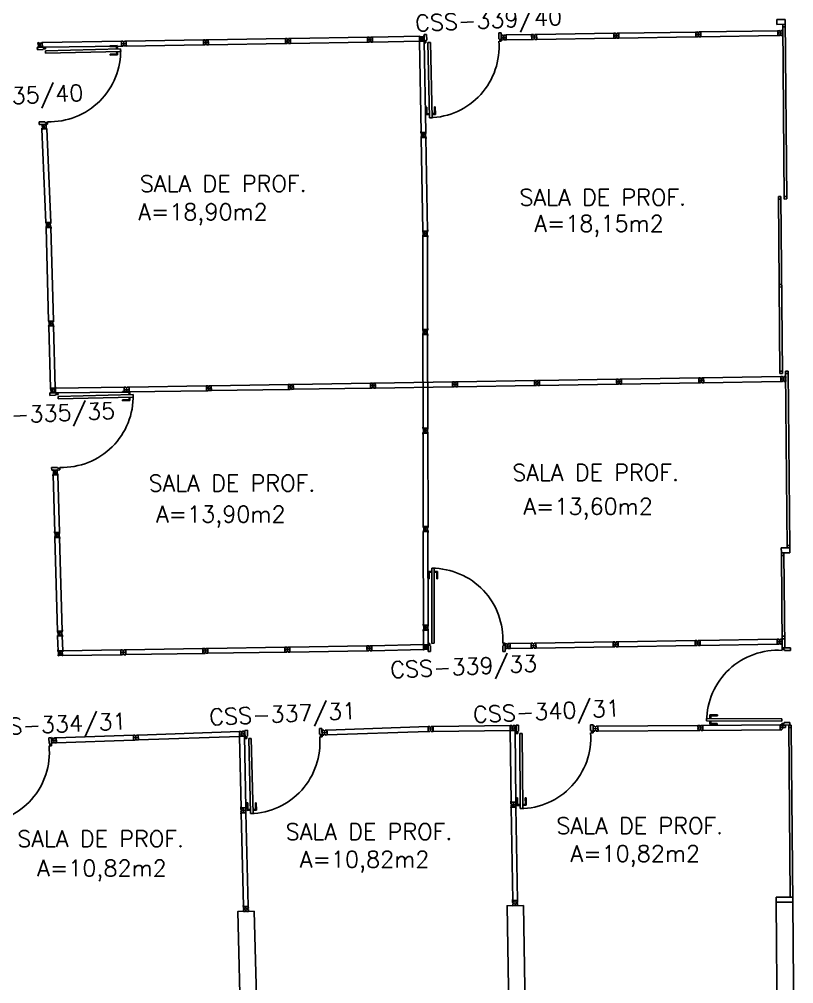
# Model space of a CAD drawing. Extents: x -152 to 150, y 325 to 437.
# Drawn here: x -12.14 to -2.7, y 384.86 to 396.61 of the extents above; entities that cross this region are included whole.
import ezdxf
from ezdxf.enums import TextEntityAlignment as Align

# ---------------------------------------------------------------- set-up
doc = ezdxf.new("R2010")
doc.units = 0
doc.header["$LTSCALE"] = 0.01
doc.header["$MEASUREMENT"] = 0
doc.layers.get('0').update_dxf_attribs({"linetype": 'CONTINUOUS'})
for name, color, linetype in [('AREA', 2, 'CONTINUOUS'), ('CARIMBO', 7, 'CONTINUOUS'), ('DIV', 2, 'CONTINUOUS'), ('ESQ', 1, 'CONTINUOUS'), ('ESTR', 3, 'CONTINUOUS'), ('TEXTO', 2, 'CONTINUOUS'), ('TEXTO-ENDEREÇO', 2, 'CONTINUOUS')]:
    doc.layers.add(name, color=color, linetype=linetype)
doc.styles.add('UNB-100', font='simplex.shx', dxfattribs={"height": 3})
doc.styles.add('UNB-100-1', font='simplex.shx', dxfattribs={"height": 0.2})

# ---------------------------------------------------------------- blocks, each defined once
blk = doc.blocks.new('DIVMT-SSC')
for p, q in [((0, 0.005), (0, -0.005)), ((0, -0.005), (0, 0.005)), ((-0.03, -0.03), (-0.03, -0.97)), ((0.006, -0.03), (-0.006, -0.03)), ((-0.005, 0), (0.005, 0)), ((0.005, 0), (-0.005, 0)), ((0.006, -0.02), (0.006, -0.03)), ((0.03, -0.03), (0.03, -0.97)), ((0.03, -0.97), (-0.03, -0.97)), ((-0.006, -0.98), (-0.006, -0.97)), ((-0.006, -0.98), (0.006, -0.98)), ((0.006, -1.001), (-0.006, -1.001)), ((0.005, -0.97), (-0.005, -0.97)), ((0, -0.994), (0, -1.007)), ((0, -1.02), (0, -1.021)), ((0.006, -0.98), (0.006, -0.97))]:
    blk.add_line(p, q)
blk.add_lwpolyline([(0.006, -0.02), (-0.006, -0.02), (0.006, -0.02), (0.006, -0.03), (0.03, -0.03), (0.03, -0.008), (0.02, -0.008), (0.02, 0.008), (0.03, 0.008), (0.03, 0.03), (0.006, 0.03), (0.006, 0.02), (-0.006, 0.02), (-0.006, 0.03), (-0.03, 0.03), (-0.03, 0.008), (-0.02, 0.008), (-0.02, -0.008), (-0.03, -0.008), (-0.03, -0.03), (-0.006, -0.03), (-0.006, -0.02), (-0.006, -0.03)])
blk = doc.blocks.new('PILAR-SSC')
blk.add_lwpolyline([(0.203, -42.962), (0.203, -44.462), (0.003, -44.462), (0.003, -42.962)], close=True)
blk = doc.blocks.new('PDV2E-SSC')
at = {"layer": 'DIV'}
for p, q in [((0.076, 0.05), (0.076, 0.965)), ((0.106, 0.965), (0.076, 0.965)), ((0.106, 0.05), (0.106, 0.965)), ((0.034, 0.925), (0.034, 0.835)), ((0.034, 0.925), (0.074, 0.925)), ((0.044, 0.835), (0.034, 0.835)), ((0.044, 0.915), (0.044, 0.835)), ((0.044, 0.915), (0.074, 0.915)), ((0.148, 0.925), (0.108, 0.925)), ((0.138, 0.915), (0.108, 0.915)), ((0.138, 0.915), (0.138, 0.835)), ((0.138, 0.835), (0.148, 0.835)), ((0.148, 0.925), (0.148, 0.835)), ((0.031, 0.05), (0.031, -0.05)), ((0.051, 0.05), (0.031, 0.05)), ((0.051, 0.02), (0.051, 0.05)), ((0.051, 0.02), (0.061, 0.02)), ((0.061, -0.05), (0.061, 0.02)), ((0.076, 0.05), (0.106, 0.05)), ((0.95, 0.02), (0.94, 0.02)), ((0.94, -0.05), (0.94, 0.02)), ((0.95, 0.02), (0.95, 0.05)), ((0.95, 0.05), (0.97, 0.05)), ((0.97, 0.05), (0.97, 0.035)), ((0.97, 0.035), (0.97, -0.035)), ((0.031, -0.05), (0.061, -0.05)), ((0.97, -0.05), (0.94, -0.05)), ((0.97, -0.035), (0.97, -0.05))]:
    blk.add_line(p, q, dxfattribs=at)
at = {"layer": 'DIV', "color": 1}
blk.add_arc((0.076, 0.1), 0.865, 356.6786, 90, dxfattribs=at)
blk = doc.blocks.new('DIV12-SSC')
for p, q in [((-0.005, 0), (0.005, 0)), ((0, -0.005), (0, 0.005)), ((0.024, 0.019), (0.029, 0.019)), ((0.024, 0.019), (0.024, 0.017)), ((0.024, 0.017), (0.029, 0.017)), ((0.029, 0.03), (0.043, 0.03)), ((0.029, 0.019), (0.029, 0.03)), ((0.029, -0.017), (0.029, 0.017)), ((0.03, 0.029), (1.169, 0.029)), ((0.03, -0.029), (0.03, 0.029)), ((0.043, 0.03), (0.043, 0.029)), ((1.157, 0.03), (1.157, 0.029)), ((1.171, 0.03), (1.157, 0.03)), ((1.169, -0.029), (1.169, 0.029)), ((1.171, 0.019), (1.171, 0.03)), ((1.176, 0.019), (1.171, 0.019)), ((1.176, 0.017), (1.171, 0.017)), ((1.171, -0.017), (1.171, 0.017)), ((1.176, 0.019), (1.176, 0.017)), ((1.195, 0), (1.205, 0)), ((1.2, -0.005), (1.2, 0.005)), ((0.024, -0.017), (0.029, -0.017)), ((0.024, -0.017), (0.024, -0.019)), ((0.024, -0.019), (0.029, -0.019)), ((0.029, -0.031), (0.029, -0.019)), ((0.029, -0.031), (0.043, -0.031)), ((0.03, -0.029), (1.169, -0.029)), ((0.043, -0.029), (0.043, -0.031)), ((1.157, -0.029), (1.157, -0.031)), ((1.171, -0.031), (1.157, -0.031)), ((1.176, -0.017), (1.171, -0.017)), ((1.176, -0.019), (1.171, -0.019)), ((1.171, -0.031), (1.171, -0.019)), ((1.176, -0.017), (1.176, -0.019))]:
    blk.add_line(p, q)
blk = doc.blocks.new('MTDIV-SSC')
for p, q in [((-0.0185, 0.0285), (-0.0285, 0.0285)), ((-0.0285, 0.0185), (-0.0285, 0.0285)), ((-0.0265, 0.0185), (-0.0285, 0.0185)), ((-0.0265, 0.0265), (-0.0185, 0.0265)), ((-0.0265, 0.0235), (-0.0265, 0.0265)), ((-0.0215, 0.0235), (-0.0265, 0.0235)), ((-0.0265, 0.0235), (0.0265, 0.0235)), ((-0.0265, 0.0215), (-0.0235, 0.0215)), ((-0.0265, 0.0185), (-0.0265, 0.0215)), ((-0.0235, 0.0215), (-0.0235, -0.0215)), ((-0.0215, 0.0235), (-0.0215, 0.0215)), ((-0.0215, 0.0215), (0.0215, 0.0215)), ((-0.0215, 0.0195), (-0.0215, -0.0195)), ((-0.0215, 0.0195), (0.0195, 0.0195)), ((-0.0185, 0.0265), (-0.0185, 0.0285)), ((-0.0049, 0), (0.0049, 0)), ((0, -0.0049), (0, 0.0049)), ((0.0195, 0.0095), (0.0115, 0.0095)), ((0.0115, 0.0095), (0.0115, 0.0075)), ((0.0215, 0.0075), (0.0115, 0.0075)), ((0.0135, 0.0075), (0.0135, 0.0055)), ((0.0215, 0.0055), (0.0135, 0.0055)), ((0.0185, 0.0285), (0.0285, 0.0285)), ((0.0185, 0.0265), (0.0185, 0.0285)), ((0.0185, 0.0265), (0.0265, 0.0265)), ((0.0195, 0.0195), (0.0195, 0.0095)), ((0.0215, 0.0235), (0.0265, 0.0235)), ((0.0215, 0.0235), (0.0215, 0.0075)), ((0.0215, 0.0055), (0.0215, -0.0055)), ((0.0265, 0.0215), (0.0235, 0.0215)), ((0.0235, 0.0215), (0.0235, -0.0215)), ((0.0265, 0.0235), (0.0265, 0.0265)), ((0.0265, 0.0185), (0.0265, 0.0215)), ((0.0265, 0.0185), (0.0285, 0.0185)), ((0.0285, 0.0185), (0.0285, 0.0285)), ((-0.0285, -0.0185), (-0.0265, -0.0185)), ((-0.0285, -0.0185), (-0.0285, -0.0285)), ((-0.0185, -0.0285), (-0.0285, -0.0285)), ((-0.0265, -0.0185), (-0.0265, -0.0215)), ((-0.0265, -0.0215), (-0.0235, -0.0215)), ((-0.0215, -0.0235), (-0.0265, -0.0235)), ((-0.0265, -0.0235), (-0.0265, -0.0265)), ((0.0265, -0.0235), (-0.0265, -0.0235)), ((-0.0185, -0.0265), (-0.0265, -0.0265)), ((-0.0215, -0.0195), (0.0195, -0.0195)), ((-0.0215, -0.0215), (-0.0215, -0.0235)), ((-0.0215, -0.0215), (0.0215, -0.0215)), ((-0.0185, -0.0265), (-0.0185, -0.0285)), ((0.0215, -0.0075), (0.0115, -0.0075)), ((0.0115, -0.0075), (0.0115, -0.0095)), ((0.0195, -0.0095), (0.0115, -0.0095)), ((0.0215, -0.0055), (0.0135, -0.0055)), ((0.0135, -0.0055), (0.0135, -0.0075)), ((0.0265, -0.0265), (0.0185, -0.0265)), ((0.0185, -0.0265), (0.0185, -0.0285)), ((0.0185, -0.0285), (0.0285, -0.0285)), ((0.0195, -0.0095), (0.0195, -0.0195)), ((0.0215, -0.0075), (0.0215, -0.0235)), ((0.0215, -0.0235), (0.0265, -0.0235)), ((0.0265, -0.0215), (0.0235, -0.0215)), ((0.0285, -0.0185), (0.0265, -0.0185)), ((0.0265, -0.0185), (0.0265, -0.0215)), ((0.0265, -0.0235), (0.0265, -0.0265)), ((0.0285, -0.0185), (0.0285, -0.0285))]:
    blk.add_line(p, q)
blk = doc.blocks.new('A$C73356FFD')
at = {"layer": 'DIV'}
for p, q in [((0.025, 0.03), (0.035, 0.03)), ((0.035, 0.03), (0.025, 0.03)), ((0.03, 0.025), (0.03, 0.035)), ((0.03, 0.035), (0.03, 0.025))]:
    blk.add_line(p, q, dxfattribs=at)
blk.add_lwpolyline([(0.009, 0.036), (0, 0.036), (0, 0.06), (0.022, 0.06), (0.022, 0.05), (0.038, 0.05), (0.038, 0.06), (0.06, 0.06), (0.06, 0.036), (0.05, 0.036), (0.05, 0.024), (0.06, 0.024), (0.06, 0), (0.038, 0), (0.038, 0.01), (0.022, 0.01), (0.022, 0), (0, 0), (0, 0.024), (0.009, 0.024)], close=True, dxfattribs=at)
blk = doc.blocks.new('A$C282A6B1B')
at = {"linetype": 'Continuous'}
blk.add_blockref('A$C73356FFD', (0, 0), dxfattribs=at)
blk = doc.blocks.new('MTINI-SSC')
for p, q in [((-0.03, 0.008), (-0.03, 0.028)), ((-0.03, 0.028), (-0.008, 0.028)), ((-0.03, 0.008), (-0.02, 0.008)), ((-0.02, 0), (-0.02, 0.008)), ((-0.001, 0), (-0.02, 0)), ((-0.008, 0.019), (-0.008, 0.028)), ((0.008, 0.019), (-0.008, 0.019)), ((0.005, 0), (-0.005, 0)), ((0.02, 0), (-0.001, 0)), ((0, -0.005), (0, 0.005)), ((0.008, 0.019), (0.008, 0.028)), ((0.03, 0.028), (0.008, 0.028)), ((0.03, 0.008), (0.02, 0.008)), ((0.02, 0), (0.02, 0.008)), ((0.03, 0.008), (0.03, 0.028))]:
    blk.add_line(p, q)

msp = doc.modelspace()

# ---------------------------------------------------------------- linework, layer by layer
at = {"layer": 'DIV'}
for p, q in [((-5.898, 396.421), (-6.208, 396.416)), ((-6.207, 396.356), (-6.208, 396.416)), ((-5.898, 396.421), (-5.897, 396.4)), ((-5.897, 396.361), (-5.898, 396.421)), ((-5.876, 396.421), (-5.898, 396.421)), ((-5.898, 396.421), (-5.897, 396.397)), ((-5.897, 396.4), (-5.898, 396.418)), ((-5.876, 396.421), (-5.876, 396.411)), ((-5.876, 396.411), (-5.86, 396.411)), ((-5.86, 396.421), (-5.838, 396.422)), ((-5.86, 396.421), (-5.86, 396.411)), ((-5.837, 396.398), (-5.838, 396.422)), ((-11.903, 396.294), (-11.904, 396.294)), ((-11.877, 396.295), (-11.891, 396.295)), ((-11.879, 396.295), (-11.889, 396.295)), ((-11.884, 396.289), (-11.884, 396.301)), ((-11.884, 396.3), (-11.884, 396.29)), ((-10.897, 396.341), (-11.857, 396.325)), ((-10.897, 396.341), (-10.897, 396.32)), ((-10.896, 396.281), (-10.897, 396.341)), ((-10.875, 396.341), (-10.897, 396.341)), ((-10.897, 396.341), (-10.897, 396.317)), ((-10.897, 396.32), (-10.897, 396.338)), ((-10.887, 396.317), (-10.897, 396.317)), ((-10.887, 396.317), (-10.897, 396.317)), ((-10.897, 396.306), (-10.897, 396.316)), ((-10.887, 396.305), (-10.897, 396.305)), ((-10.896, 396.281), (-10.897, 396.305)), ((-10.887, 396.305), (-10.897, 396.305)), ((-10.887, 396.317), (-10.887, 396.305)), ((-10.887, 396.305), (-10.887, 396.317)), ((-10.875, 396.341), (-10.875, 396.331)), ((-10.875, 396.331), (-10.859, 396.331)), ((-10.874, 396.281), (-10.874, 396.291)), ((-10.874, 396.291), (-10.858, 396.291)), ((-10.862, 396.311), (-10.872, 396.311)), ((-10.872, 396.311), (-10.862, 396.311)), ((-10.867, 396.316), (-10.867, 396.306)), ((-10.867, 396.306), (-10.867, 396.316)), ((-10.859, 396.341), (-10.837, 396.342)), ((-10.859, 396.341), (-10.859, 396.331)), ((-10.858, 396.281), (-10.858, 396.291)), ((-10.846, 396.317), (-10.837, 396.318)), ((-10.846, 396.305), (-10.846, 396.317)), ((-10.846, 396.305), (-10.837, 396.306)), ((-10.837, 396.318), (-10.837, 396.342)), ((-10.837, 396.306), (-10.836, 396.282)), ((-7.887, 396.359), (-7.888, 396.359)), ((-7.861, 396.359), (-7.874, 396.359)), ((-7.868, 396.353), (-7.868, 396.365)), ((-7.847, 396.365), (-7.837, 396.366)), ((-7.847, 396.365), (-7.846, 396.354)), ((-7.846, 396.354), (-7.837, 396.354)), ((-7.264, 396.402), (-7.837, 396.39)), ((-7.837, 396.33), (-7.837, 396.39)), ((-7.837, 396.355), (-7.837, 396.365)), ((-7.264, 396.342), (-7.837, 396.33)), ((-7.254, 396.342), (-7.266, 396.342)), ((-7.266, 396.342), (-7.265, 396.327)), ((-7.265, 396.327), (-7.263, 396.327)), ((-7.264, 396.342), (-7.264, 396.402)), ((-7.264, 396.367), (-7.264, 396.377)), ((-7.206, 396.341), (-7.263, 396.34)), ((-7.263, 396.34), (-7.245, 395.227)), ((-7.254, 396.347), (-7.252, 396.347)), ((-7.254, 396.347), (-7.254, 396.342)), ((-7.252, 396.347), (-7.252, 396.342)), ((-7.219, 396.343), (-7.252, 396.342)), ((-7.23, 396.371), (-7.241, 396.371)), ((-7.236, 396.376), (-7.235, 396.366)), ((-7.219, 396.348), (-7.217, 396.348)), ((-7.219, 396.348), (-7.219, 396.343)), ((-7.217, 396.348), (-7.217, 396.343)), ((-7.205, 396.343), (-7.217, 396.343)), ((-7.206, 396.341), (-7.188, 395.228)), ((-7.206, 396.328), (-7.204, 396.328)), ((-7.205, 396.343), (-7.204, 396.328)), ((-6.257, 396.385), (-6.258, 396.385)), ((-6.231, 396.385), (-6.245, 396.385)), ((-6.238, 396.379), (-6.238, 396.391)), ((-6.217, 396.392), (-6.217, 396.38)), ((-6.217, 396.392), (-6.208, 396.392)), ((-6.217, 396.38), (-6.208, 396.38)), ((-6.208, 396.381), (-6.208, 396.391)), ((-5.897, 396.361), (-6.207, 396.356)), ((-5.888, 396.397), (-5.897, 396.397)), ((-5.888, 396.397), (-5.897, 396.397)), ((-5.897, 396.386), (-5.897, 396.396)), ((-5.888, 396.385), (-5.897, 396.385)), ((-5.897, 396.361), (-5.897, 396.385)), ((-5.888, 396.385), (-5.897, 396.385)), ((-5.875, 396.361), (-5.897, 396.361)), ((-5.888, 396.397), (-5.888, 396.385)), ((-5.888, 396.385), (-5.888, 396.397)), ((-5.875, 396.361), (-5.875, 396.371)), ((-5.875, 396.371), (-5.859, 396.371)), ((-5.862, 396.391), (-5.872, 396.391)), ((-5.872, 396.391), (-5.862, 396.391)), ((-5.867, 396.396), (-5.867, 396.386)), ((-5.867, 396.386), (-5.867, 396.396)), ((-5.859, 396.361), (-5.859, 396.371)), ((-5.859, 396.361), (-5.837, 396.362)), ((-5.847, 396.398), (-5.837, 396.398)), ((-5.847, 396.386), (-5.847, 396.398)), ((-5.847, 396.386), (-5.837, 396.386)), ((-5.837, 396.386), (-5.837, 396.362)), ((-10.896, 396.281), (-11.854, 396.268)), ((-10.874, 396.281), (-10.896, 396.281)), ((-10.858, 396.281), (-10.836, 396.282)), ((-7.246, 395.225), (-7.247, 395.239)), ((-7.247, 395.239), (-7.245, 395.239)), ((-7.188, 395.24), (-7.186, 395.24)), ((-7.185, 395.226), (-7.186, 395.24)), ((-7.234, 395.225), (-7.246, 395.225)), ((-7.188, 395.228), (-7.245, 395.227)), ((-7.234, 395.22), (-7.234, 395.225)), ((-7.234, 395.22), (-7.232, 395.22)), ((-7.199, 395.226), (-7.232, 395.225)), ((-7.232, 395.22), (-7.232, 395.225)), ((-7.21, 395.197), (-7.221, 395.197)), ((-7.216, 395.202), (-7.215, 395.192)), ((-7.199, 395.221), (-7.199, 395.226)), ((-7.199, 395.221), (-7.197, 395.221)), ((-7.185, 395.226), (-7.197, 395.226)), ((-7.197, 395.221), (-7.197, 395.226)), ((-11.748, 392.901), (-11.758, 392.901)), ((-11.753, 392.896), (-11.753, 392.906)), ((-11.771, 392.872), (-11.783, 392.872)), ((-11.783, 392.872), (-11.782, 392.857)), ((-11.782, 392.857), (-11.78, 392.858)), ((-11.724, 392.872), (-11.781, 392.87)), ((-11.759, 392.114), (-11.781, 392.87)), ((-11.771, 392.877), (-11.769, 392.877)), ((-11.771, 392.877), (-11.771, 392.872)), ((-11.769, 392.877), (-11.769, 392.872)), ((-11.736, 392.873), (-11.769, 392.872)), ((-11.736, 392.878), (-11.734, 392.878)), ((-11.736, 392.878), (-11.736, 392.873)), ((-11.734, 392.878), (-11.734, 392.873)), ((-11.722, 392.874), (-11.734, 392.873)), ((-11.702, 392.116), (-11.724, 392.872)), ((-11.723, 392.859), (-11.721, 392.859)), ((-11.722, 392.874), (-11.721, 392.859)), ((-11.762, 392.127), (-11.76, 392.127)), ((-11.761, 392.112), (-11.762, 392.127)), ((-11.749, 392.113), (-11.761, 392.112)), ((-11.702, 392.116), (-11.759, 392.114)), ((-11.749, 392.084), (-11.75, 392.084)), ((-11.749, 392.108), (-11.749, 392.113)), ((-11.749, 392.108), (-11.747, 392.108)), ((-11.714, 392.114), (-11.747, 392.113)), ((-11.747, 392.108), (-11.747, 392.113)), ((-11.723, 392.085), (-11.737, 392.084)), ((-11.73, 392.078), (-11.73, 392.091)), ((-11.714, 392.109), (-11.714, 392.114)), ((-11.714, 392.109), (-11.712, 392.109)), ((-11.712, 392.109), (-11.712, 392.114)), ((-11.7, 392.114), (-11.712, 392.114)), ((-11.709, 392.092), (-11.709, 392.08)), ((-11.709, 392.092), (-11.7, 392.092)), ((-11.709, 392.08), (-11.699, 392.08)), ((-11.703, 392.128), (-11.701, 392.128)), ((-11.7, 392.114), (-11.701, 392.128)), ((-10.862, 392.126), (-11.7, 392.115)), ((-11.698, 392.056), (-11.7, 392.116)), ((-11.699, 392.081), (-11.699, 392.091)), ((-10.861, 392.066), (-11.698, 392.055)), ((-10.84, 392.127), (-10.862, 392.126)), ((-10.862, 392.126), (-10.861, 392.105)), ((-10.861, 392.066), (-10.862, 392.126)), ((-10.862, 392.126), (-10.861, 392.102)), ((-10.861, 392.105), (-10.862, 392.123)), ((-10.852, 392.103), (-10.861, 392.102)), ((-10.852, 392.103), (-10.861, 392.102)), ((-10.861, 392.091), (-10.861, 392.101)), ((-10.852, 392.091), (-10.861, 392.09)), ((-10.852, 392.091), (-10.861, 392.09)), ((-10.861, 392.066), (-10.861, 392.09)), ((-10.839, 392.067), (-10.861, 392.066)), ((-10.852, 392.103), (-10.852, 392.091)), ((-10.852, 392.091), (-10.852, 392.103)), ((-10.84, 392.127), (-10.84, 392.117)), ((-10.84, 392.117), (-10.824, 392.117)), ((-10.839, 392.067), (-10.839, 392.077)), ((-10.839, 392.077), (-10.823, 392.077)), ((-10.826, 392.097), (-10.836, 392.097)), ((-10.836, 392.097), (-10.826, 392.097)), ((-10.831, 392.102), (-10.831, 392.092)), ((-10.831, 392.092), (-10.831, 392.102)), ((-10.824, 392.127), (-10.802, 392.127)), ((-10.824, 392.127), (-10.824, 392.117)), ((-10.823, 392.067), (-10.823, 392.077)), ((-10.823, 392.067), (-10.801, 392.067)), ((-10.811, 392.103), (-10.801, 392.103)), ((-10.811, 392.091), (-10.811, 392.103)), ((-10.811, 392.091), (-10.801, 392.091)), ((-10.801, 392.103), (-10.802, 392.127)), ((-10.801, 392.091), (-10.801, 392.067)), ((-11.718, 391.06), (-11.73, 391.059)), ((-11.73, 391.059), (-11.73, 391.045)), ((-11.73, 391.045), (-11.728, 391.045)), ((-11.671, 391.059), (-11.728, 391.058)), ((-11.708, 390.354), (-11.728, 391.058)), ((-11.719, 391.065), (-11.718, 391.06)), ((-11.719, 391.065), (-11.717, 391.065)), ((-11.717, 391.065), (-11.716, 391.06)), ((-11.683, 391.061), (-11.716, 391.06)), ((-11.696, 391.089), (-11.706, 391.089)), ((-11.701, 391.084), (-11.701, 391.094)), ((-11.684, 391.066), (-11.683, 391.061)), ((-11.684, 391.066), (-11.682, 391.066)), ((-11.682, 391.066), (-11.681, 391.061)), ((-11.669, 391.061), (-11.681, 391.061)), ((-11.651, 390.355), (-11.671, 391.059)), ((-11.671, 391.047), (-11.669, 391.047)), ((-11.669, 391.061), (-11.669, 391.047)), ((-11.71, 390.366), (-11.708, 390.366)), ((-11.71, 390.352), (-11.71, 390.366)), ((-11.698, 390.352), (-11.71, 390.352)), ((-11.651, 390.355), (-11.708, 390.354)), ((-11.698, 390.347), (-11.698, 390.352)), ((-11.698, 390.347), (-11.696, 390.347)), ((-11.663, 390.353), (-11.696, 390.352)), ((-11.696, 390.347), (-11.696, 390.352)), ((-11.673, 390.324), (-11.684, 390.324)), ((-11.678, 390.319), (-11.679, 390.329)), ((-11.663, 390.348), (-11.663, 390.353)), ((-11.663, 390.348), (-11.661, 390.348)), ((-11.649, 390.354), (-11.661, 390.353)), ((-11.661, 390.348), (-11.661, 390.353)), ((-11.651, 390.368), (-11.649, 390.368)), ((-11.649, 390.354), (-11.649, 390.368)), ((-11.64, 389.125), (-11.651, 389.125)), ((-11.645, 389.12), (-11.646, 389.13)), ((-7.206, 389.168), (-7.218, 389.168)), ((-7.218, 389.168), (-7.218, 389.154)), ((-7.218, 389.154), (-7.216, 389.154)), ((-7.159, 389.166), (-7.216, 389.166)), ((-7.216, 388.986), (-7.216, 389.166)), ((-7.206, 389.173), (-7.204, 389.173)), ((-7.206, 389.173), (-7.206, 389.168)), ((-7.204, 389.173), (-7.204, 389.168)), ((-7.171, 389.168), (-7.204, 389.168)), ((-7.182, 389.197), (-7.193, 389.197)), ((-7.188, 389.192), (-7.188, 389.202)), ((-7.171, 389.173), (-7.169, 389.173)), ((-7.171, 389.173), (-7.171, 389.168)), ((-7.169, 389.173), (-7.169, 389.168)), ((-7.157, 389.168), (-7.169, 389.168)), ((-7.159, 388.986), (-7.159, 389.166)), ((-7.159, 389.154), (-7.157, 389.154)), ((-7.157, 389.168), (-7.157, 389.154)), ((-11.663, 389.096), (-11.675, 389.095)), ((-11.675, 389.095), (-11.675, 389.081)), ((-11.675, 389.081), (-11.673, 389.081)), ((-11.616, 389.095), (-11.673, 389.093)), ((-11.668, 388.913), (-11.673, 389.093)), ((-11.663, 389.101), (-11.663, 389.096)), ((-11.663, 389.101), (-11.661, 389.101)), ((-11.661, 389.101), (-11.661, 389.096)), ((-11.628, 389.097), (-11.661, 389.096)), ((-11.628, 389.102), (-11.628, 389.097)), ((-11.628, 389.102), (-11.626, 389.102)), ((-11.626, 389.102), (-11.626, 389.097)), ((-11.614, 389.097), (-11.626, 389.097)), ((-11.611, 388.915), (-11.616, 389.095)), ((-11.616, 389.083), (-11.614, 389.083)), ((-11.614, 389.097), (-11.614, 389.083)), ((-5.905, 389.006), (-6.16, 389.002)), ((-5.883, 389.007), (-5.905, 389.006)), ((-5.905, 389.006), (-5.905, 388.985)), ((-5.904, 388.946), (-5.905, 389.006)), ((-5.905, 389.006), (-5.905, 388.982)), ((-5.883, 389.007), (-5.883, 388.997)), ((-5.867, 389.007), (-5.845, 389.007)), ((-5.867, 389.007), (-5.867, 388.997)), ((-5.845, 388.983), (-5.845, 389.007)), ((-11.67, 388.926), (-11.668, 388.926)), ((-11.67, 388.911), (-11.67, 388.926)), ((-11.658, 388.912), (-11.67, 388.911)), ((-11.611, 388.915), (-11.668, 388.913)), ((-11.658, 388.907), (-11.658, 388.912)), ((-11.658, 388.907), (-11.656, 388.907)), ((-11.623, 388.913), (-11.656, 388.912)), ((-11.656, 388.907), (-11.656, 388.912)), ((-11.623, 388.908), (-11.623, 388.913)), ((-11.623, 388.908), (-11.621, 388.908)), ((-11.621, 388.908), (-11.621, 388.913)), ((-11.609, 388.913), (-11.621, 388.913)), ((-11.612, 388.927), (-11.61, 388.927)), ((-10.904, 388.926), (-11.611, 388.913)), ((-11.609, 388.913), (-11.61, 388.927)), ((-10.904, 388.926), (-10.904, 388.905)), ((-10.903, 388.866), (-10.904, 388.926)), ((-10.882, 388.926), (-10.904, 388.926)), ((-10.904, 388.926), (-10.904, 388.902)), ((-10.904, 388.905), (-10.904, 388.923)), ((-10.895, 388.902), (-10.904, 388.902)), ((-10.895, 388.902), (-10.904, 388.902)), ((-10.904, 388.891), (-10.904, 388.901)), ((-10.894, 388.89), (-10.904, 388.89)), ((-10.903, 388.866), (-10.904, 388.89)), ((-10.894, 388.89), (-10.904, 388.89)), ((-10.895, 388.902), (-10.894, 388.89)), ((-10.894, 388.89), (-10.895, 388.902)), ((-10.882, 388.926), (-10.882, 388.916)), ((-10.882, 388.916), (-10.866, 388.917)), ((-10.869, 388.897), (-10.879, 388.897)), ((-10.879, 388.897), (-10.869, 388.897)), ((-10.874, 388.902), (-10.874, 388.892)), ((-10.874, 388.892), (-10.874, 388.902)), ((-10.866, 388.927), (-10.844, 388.927)), ((-10.866, 388.927), (-10.866, 388.917)), ((-10.854, 388.903), (-10.844, 388.903)), ((-10.853, 388.891), (-10.854, 388.903)), ((-10.853, 388.891), (-10.844, 388.891)), ((-10.844, 388.903), (-10.844, 388.927)), ((-10.844, 388.891), (-10.843, 388.867)), ((-7.894, 388.944), (-7.895, 388.944)), ((-7.868, 388.945), (-7.882, 388.945)), ((-7.875, 388.938), (-7.875, 388.951)), ((-7.854, 388.951), (-7.854, 388.939)), ((-7.854, 388.951), (-7.844, 388.951)), ((-7.854, 388.939), (-7.844, 388.939)), ((-7.217, 388.989), (-7.845, 388.975)), ((-7.844, 388.915), (-7.845, 388.975)), ((-7.844, 388.94), (-7.844, 388.95)), ((-7.216, 388.929), (-7.844, 388.915)), ((-7.218, 388.984), (-7.218, 388.998)), ((-7.218, 388.998), (-7.216, 388.998)), ((-7.206, 388.984), (-7.218, 388.984)), ((-7.216, 388.929), (-7.217, 388.989)), ((-7.159, 388.986), (-7.216, 388.986)), ((-7.206, 388.979), (-7.206, 388.984)), ((-7.206, 388.979), (-7.204, 388.979)), ((-7.171, 388.984), (-7.204, 388.984)), ((-7.204, 388.979), (-7.204, 388.984)), ((-7.182, 388.956), (-7.192, 388.956)), ((-7.187, 388.95), (-7.187, 388.961)), ((-7.171, 388.979), (-7.171, 388.984)), ((-7.171, 388.979), (-7.169, 388.979)), ((-7.157, 388.984), (-7.169, 388.984)), ((-7.169, 388.979), (-7.169, 388.984)), ((-7.159, 388.999), (-7.157, 388.999)), ((-7.157, 388.984), (-7.157, 388.999)), ((-6.209, 388.971), (-6.211, 388.971)), ((-6.183, 388.972), (-6.197, 388.971)), ((-6.19, 388.965), (-6.19, 388.978)), ((-6.169, 388.978), (-6.169, 388.966)), ((-6.169, 388.978), (-6.16, 388.978)), ((-6.169, 388.966), (-6.16, 388.966)), ((-6.159, 388.942), (-6.16, 389.002)), ((-6.16, 388.967), (-6.16, 388.977)), ((-5.904, 388.946), (-6.159, 388.942)), ((-5.905, 388.985), (-5.905, 389.003)), ((-5.895, 388.982), (-5.905, 388.982)), ((-5.895, 388.982), (-5.905, 388.982)), ((-5.905, 388.971), (-5.905, 388.981)), ((-5.895, 388.97), (-5.904, 388.97)), ((-5.904, 388.946), (-5.904, 388.97)), ((-5.895, 388.97), (-5.904, 388.97)), ((-5.882, 388.947), (-5.904, 388.946)), ((-5.895, 388.982), (-5.895, 388.97)), ((-5.895, 388.97), (-5.895, 388.982)), ((-5.883, 388.997), (-5.867, 388.997)), ((-5.882, 388.947), (-5.882, 388.957)), ((-5.882, 388.957), (-5.866, 388.957)), ((-5.869, 388.977), (-5.88, 388.977)), ((-5.88, 388.977), (-5.869, 388.977)), ((-5.875, 388.982), (-5.875, 388.972)), ((-5.875, 388.972), (-5.875, 388.982)), ((-5.866, 388.947), (-5.866, 388.957)), ((-5.866, 388.947), (-5.844, 388.947)), ((-5.854, 388.983), (-5.845, 388.983)), ((-5.854, 388.971), (-5.854, 388.983)), ((-5.854, 388.971), (-5.844, 388.971)), ((-5.844, 388.971), (-5.844, 388.947)), ((-11.66, 388.884), (-11.661, 388.884)), ((-10.903, 388.866), (-11.609, 388.856)), ((-10.881, 388.866), (-10.903, 388.866)), ((-10.882, 388.876), (-10.866, 388.877)), ((-10.881, 388.866), (-10.882, 388.876)), ((-10.865, 388.867), (-10.866, 388.877)), ((-10.865, 388.867), (-10.843, 388.867)), ((-8.452, 387.948), (-8.451, 387.927)), ((-8.451, 387.888), (-8.452, 387.948)), ((-8.43, 387.948), (-8.452, 387.948)), ((-8.452, 387.948), (-8.451, 387.924)), ((-8.43, 387.948), (-8.43, 387.938)), ((-8.414, 387.948), (-8.392, 387.949)), ((-8.414, 387.948), (-8.414, 387.938)), ((-7.16, 387.99), (-8.392, 387.949)), ((-8.391, 387.889), (-8.392, 387.949)), ((-8.391, 387.925), (-8.392, 387.949)), ((-7.16, 387.99), (-7.16, 387.966)), ((-7.138, 387.99), (-7.16, 387.99)), ((-7.16, 387.93), (-7.16, 387.99)), ((-7.16, 387.99), (-7.16, 387.969)), ((-7.16, 387.969), (-7.16, 387.987)), ((-7.151, 387.966), (-7.16, 387.966)), ((-7.151, 387.966), (-7.16, 387.966)), ((-7.16, 387.955), (-7.16, 387.965)), ((-7.15, 387.954), (-7.16, 387.954)), ((-7.16, 387.93), (-7.16, 387.954)), ((-7.15, 387.954), (-7.16, 387.954)), ((-7.15, 387.954), (-7.151, 387.966)), ((-7.151, 387.966), (-7.15, 387.954)), ((-7.138, 387.99), (-7.138, 387.98)), ((-7.138, 387.98), (-7.122, 387.981)), ((-7.135, 387.96), (-7.125, 387.961)), ((-7.125, 387.961), (-7.135, 387.96)), ((-7.13, 387.955), (-7.13, 387.966)), ((-7.13, 387.966), (-7.13, 387.955)), ((-7.122, 387.991), (-7.122, 387.981)), ((-7.122, 387.991), (-7.1, 387.991)), ((-7.109, 387.955), (-7.11, 387.967)), ((-7.11, 387.967), (-7.1, 387.967)), ((-7.109, 387.955), (-7.1, 387.955)), ((-7.1, 387.967), (-7.1, 387.991)), ((-7.1, 387.955), (-7.1, 387.931)), ((-6.136, 387.973), (-6.126, 387.973)), ((-6.131, 387.978), (-6.131, 387.968)), ((-5.128, 387.997), (-5.15, 387.997)), ((-5.15, 387.973), (-5.15, 387.997)), ((-5.14, 387.973), (-5.15, 387.973)), ((-5.15, 387.961), (-5.149, 387.937)), ((-5.14, 387.961), (-5.15, 387.961)), ((-5.14, 387.961), (-5.14, 387.973)), ((-5.128, 387.997), (-5.128, 387.987)), ((-5.112, 387.987), (-5.128, 387.987)), ((-5.125, 387.967), (-5.114, 387.967)), ((-5.114, 387.967), (-5.125, 387.967)), ((-5.12, 387.972), (-5.12, 387.962)), ((-5.12, 387.962), (-5.12, 387.972)), ((-5.112, 387.997), (-5.09, 387.997)), ((-5.112, 387.997), (-5.112, 387.987)), ((-5.099, 387.973), (-5.09, 387.973)), ((-5.099, 387.973), (-5.099, 387.961)), ((-5.099, 387.973), (-5.09, 387.973)), ((-5.099, 387.961), (-5.099, 387.973)), ((-5.099, 387.961), (-5.09, 387.961)), ((-5.099, 387.961), (-5.09, 387.961)), ((-5.09, 387.997), (-3.872, 388.005)), ((-5.09, 387.997), (-5.09, 387.976)), ((-5.089, 387.937), (-5.09, 387.997)), ((-5.09, 387.997), (-5.09, 387.973)), ((-5.09, 387.976), (-5.09, 387.994)), ((-5.09, 387.962), (-5.09, 387.972)), ((-5.089, 387.937), (-5.09, 387.961)), ((-10.728, 387.886), (-10.75, 387.885)), ((-10.749, 387.861), (-10.75, 387.885)), ((-10.74, 387.862), (-10.749, 387.861)), ((-10.74, 387.85), (-10.749, 387.849)), ((-10.749, 387.849), (-10.748, 387.825)), ((-10.74, 387.85), (-10.74, 387.862)), ((-10.728, 387.886), (-10.728, 387.876)), ((-10.712, 387.877), (-10.728, 387.876)), ((-10.711, 387.837), (-10.727, 387.836)), ((-10.726, 387.826), (-10.727, 387.836)), ((-10.724, 387.856), (-10.714, 387.857)), ((-10.714, 387.857), (-10.724, 387.856)), ((-10.719, 387.862), (-10.719, 387.851)), ((-10.719, 387.851), (-10.719, 387.862)), ((-10.712, 387.887), (-10.69, 387.888)), ((-10.712, 387.887), (-10.712, 387.877)), ((-10.71, 387.827), (-10.711, 387.837)), ((-10.699, 387.863), (-10.69, 387.864)), ((-10.699, 387.863), (-10.69, 387.864)), ((-10.699, 387.863), (-10.699, 387.851)), ((-10.699, 387.851), (-10.699, 387.863)), ((-10.699, 387.851), (-10.689, 387.852)), ((-10.699, 387.851), (-10.689, 387.852)), ((-10.69, 387.888), (-9.459, 387.932)), ((-10.688, 387.828), (-10.69, 387.888)), ((-10.688, 387.828), (-9.457, 387.872)), ((-9.457, 387.872), (-9.4, 387.873)), ((-9.457, 387.872), (-9.439, 387.001)), ((-9.435, 387.903), (-9.424, 387.903)), ((-9.43, 387.908), (-9.429, 387.898)), ((-9.397, 387.873), (-9.382, 387.003)), ((-8.451, 387.927), (-8.452, 387.945)), ((-8.442, 387.924), (-8.451, 387.924)), ((-8.442, 387.924), (-8.451, 387.924)), ((-8.451, 387.913), (-8.451, 387.923)), ((-8.442, 387.912), (-8.451, 387.912)), ((-8.451, 387.888), (-8.451, 387.912)), ((-8.442, 387.912), (-8.451, 387.912)), ((-8.429, 387.888), (-8.451, 387.888)), ((-8.442, 387.924), (-8.442, 387.912)), ((-8.442, 387.912), (-8.442, 387.924)), ((-8.441, 387.918), (-8.442, 387.918)), ((-8.43, 387.938), (-8.414, 387.938)), ((-8.415, 387.918), (-8.429, 387.918)), ((-8.429, 387.888), (-8.429, 387.898)), ((-8.429, 387.898), (-8.413, 387.898)), ((-8.416, 387.918), (-8.426, 387.918)), ((-8.426, 387.918), (-8.416, 387.918)), ((-8.422, 387.912), (-8.422, 387.924)), ((-8.421, 387.923), (-8.421, 387.913)), ((-8.421, 387.913), (-8.421, 387.923)), ((-8.413, 387.888), (-8.413, 387.898)), ((-8.413, 387.888), (-8.391, 387.889)), ((-8.401, 387.924), (-8.391, 387.925)), ((-8.401, 387.924), (-8.391, 387.925)), ((-8.401, 387.924), (-8.401, 387.912)), ((-8.401, 387.912), (-8.401, 387.924)), ((-8.401, 387.912), (-8.391, 387.913)), ((-8.401, 387.912), (-8.391, 387.913)), ((-7.16, 387.93), (-8.391, 387.889)), ((-8.391, 387.914), (-8.391, 387.924)), ((-8.391, 387.913), (-8.391, 387.889)), ((-7.138, 387.93), (-7.16, 387.93)), ((-7.138, 387.94), (-7.122, 387.941)), ((-7.138, 387.93), (-7.138, 387.94)), ((-7.122, 387.931), (-7.122, 387.941)), ((-7.122, 387.931), (-7.1, 387.931)), ((-6.159, 387.942), (-6.102, 387.943)), ((-6.159, 387.942), (-6.148, 387.072)), ((-6.099, 387.943), (-6.091, 387.073)), ((-5.127, 387.937), (-5.149, 387.937)), ((-5.127, 387.937), (-5.127, 387.947)), ((-5.111, 387.947), (-5.127, 387.947)), ((-5.111, 387.937), (-5.111, 387.947)), ((-5.111, 387.937), (-5.089, 387.937)), ((-5.089, 387.937), (-3.872, 387.945)), ((-10.726, 387.826), (-10.748, 387.825)), ((-10.71, 387.827), (-10.688, 387.828)), ((-9.441, 386.999), (-9.441, 387.014)), ((-9.439, 387.014), (-9.441, 387.014)), ((-9.38, 387.015), (-9.382, 387.015)), ((-9.38, 387.001), (-9.38, 387.015)), ((-6.15, 387.07), (-6.15, 387.084)), ((-6.148, 387.084), (-6.15, 387.084)), ((-6.15, 387.07), (-6.138, 387.07)), ((-6.148, 387.072), (-6.091, 387.073)), ((-6.138, 387.065), (-6.138, 387.07)), ((-6.136, 387.065), (-6.138, 387.065)), ((-6.136, 387.065), (-6.136, 387.07)), ((-6.136, 387.07), (-6.103, 387.07)), ((-6.124, 387.042), (-6.114, 387.042)), ((-6.119, 387.047), (-6.119, 387.037)), ((-6.103, 387.065), (-6.103, 387.07)), ((-6.101, 387.065), (-6.103, 387.065)), ((-6.101, 387.07), (-6.089, 387.071)), ((-6.101, 387.065), (-6.101, 387.07)), ((-6.089, 387.085), (-6.091, 387.085)), ((-6.089, 387.071), (-6.089, 387.085)), ((-9.441, 386.999), (-9.429, 387)), ((-9.439, 387.001), (-9.382, 387.003)), ((-9.429, 386.995), (-9.429, 387)), ((-9.427, 386.995), (-9.429, 386.995)), ((-9.427, 386.995), (-9.427, 387)), ((-9.427, 387), (-9.394, 387)), ((-9.415, 386.971), (-9.405, 386.972)), ((-9.41, 386.977), (-9.41, 386.966)), ((-9.394, 386.995), (-9.394, 387)), ((-9.392, 386.996), (-9.394, 386.995)), ((-9.392, 386.996), (-9.392, 387.001)), ((-9.392, 387.001), (-9.38, 387.001))]:
    msp.add_line(p, q, dxfattribs=at)
at = {"layer": 'ESQ'}
for p, q in [((-2.909, 396.605), (-2.809, 396.606)), ((-2.909, 396.605), (-2.909, 396.545)), ((-2.909, 396.545), (-2.809, 396.546)), ((-2.839, 396.546), (-2.82, 394.418)), ((-2.809, 396.606), (-2.79, 394.419)), ((-2.838, 396.516), (-2.808, 396.516)), ((-2.891, 394.448), (-2.872, 392.291)), ((-2.891, 394.448), (-2.861, 394.448)), ((-2.89, 394.418), (-2.86, 394.418)), ((-2.861, 394.448), (-2.842, 392.291)), ((-2.821, 394.448), (-2.791, 394.449)), ((-2.82, 394.418), (-2.79, 394.419)), ((-2.882, 393.376), (-2.852, 393.377)), ((-2.881, 393.346), (-2.851, 393.347)), ((-2.873, 392.321), (-2.843, 392.321)), ((-2.773, 392.321), (-2.803, 392.321)), ((-2.803, 392.321), (-2.784, 390.168)), ((-2.773, 392.321), (-2.754, 390.168)), ((-2.842, 392.291), (-2.872, 392.291)), ((-2.772, 392.291), (-2.802, 392.291)), ((-2.784, 390.198), (-2.754, 390.198)), ((-2.856, 390.167), (-2.754, 390.168)), ((-2.855, 390.107), (-2.856, 390.167)), ((-2.754, 390.107), (-2.855, 390.107)), ((-2.854, 390.107), (-2.824, 390.107)), ((-2.854, 390.107), (-2.844, 388.95)), ((-2.853, 390.077), (-2.823, 390.077)), ((-2.824, 390.107), (-2.814, 388.95)), ((-2.784, 390.168), (-2.754, 390.168)), ((-2.754, 390.168), (-2.754, 390.107)), ((-2.845, 389.091), (-2.815, 389.091)), ((-2.845, 389.061), (-2.815, 389.061)), ((-2.836, 388.011), (-2.836, 387.979)), ((-2.836, 388.009), (-2.806, 388.009)), ((-2.836, 387.979), (-2.806, 387.979)), ((-2.806, 388.01), (-2.806, 387.979)), ((-2.766, 388.01), (-2.736, 388.01)), ((-2.766, 388.01), (-2.736, 388.01)), ((-2.766, 388.01), (-2.748, 385.912)), ((-2.766, 387.98), (-2.736, 387.98)), ((-2.736, 388.01), (-2.736, 387.975)), ((-2.736, 387.975), (-2.717, 385.843)), ((-2.718, 385.912), (-2.918, 385.911)), ((-2.918, 385.911), (-2.917, 385.842))]:
    msp.add_line(p, q, dxfattribs=at)

# ---------------------------------------------------------------- block references
at = {"layer": 'CARIMBO', "color": 6}
for p, rotation in [((-6.159, 387.942), 1.4633999998587), ((-9.457, 387.872), 1.951199999857582), ((-6.13, 385.869), 271.4633999999996), ((-9.41, 385.798), 271.9512000000001)]:
    msp.add_blockref('A$C282A6B1B', p, dxfattribs=dict(at, rotation=rotation))
at = {"layer": 'DIV', "xscale": -1}
for name, p, rotation in [('PDV2E-SSC', (-7.238, 396.371), 181.2094375220047), ('A$C282A6B1B', (-6.207, 396.356), 0.9171124855373769), ('MTDIV-SSC', (-11.884, 396.295), 2.497337085044409), ('MTDIV-SSC', (-7.236, 396.371), 0.9754390243909138), ('DIV12-SSC', (-11.837, 395.3), 92.4973370850444), ('MTDIV-SSC', (-11.837, 395.3), 2.497337085044409), ('DIV12-SSC', (-7.215, 395.197), 90.97543902439004), ('MTDIV-SSC', (-7.215, 395.197), 0.9754390243909138), ('MTDIV-SSC', (-7.195, 392.797), 0.9754390244300027), ('A$C282A6B1B', (-6.159, 388.942), 0.9171124855080404), ('PDV2E-SSC', (-9.421, 387.894), 181.40265445783), ('PDV2E-SSC', (-6.119, 387.956), 180.4266642137896), ('DIVMT-SSC', (-3.841, 387.975), 90.38919979604971), ('MTINI-SSC', (-2.843, 387.982), 89.934288481934), ('PDV2E-SSC', (-12.718, 387.774), 181.8904544578299), ('DIVMT-SSC', (-11.719, 387.822), 92.09335533349875)]:
    msp.add_blockref(name, p, dxfattribs=dict(at, rotation=rotation))
at = {"layer": 'DIV'}
for name, p, rotation in [('DIVMT-SSC', (-4.867, 396.407), 270.9171124855471), ('DIVMT-SSC', (-3.868, 396.423), 270.9171124855471), ('DIVMT-SSC', (-2.868, 396.439), 270.9171124855471), ('PDV2E-SSC', (-11.872, 396.298), 271.4611845666809), ('DIVMT-SSC', (-9.867, 396.327), 270.9171124855471), ('DIVMT-SSC', (-8.867, 396.343), 270.9171124855471), ('DIVMT-SSC', (-7.867, 396.359), 270.9171124855471), ('DIV12-SSC', (-11.753, 392.902), 91.52213708501516), ('MTDIV-SSC', (-11.785, 394.101), 181.6721836101495), ('DIV12-SSC', (-7.195, 392.797), 90.00023902436067), ('MTDIV-SSC', (-7.195, 393.997), 180.0002390243615), ('MTDIV-SSC', (-11.753, 392.901), 181.6721836101495), ('DIV12-SSC', (-7.192, 391.597), 90.15028554949659), ('DIVMT-SSC', (-6.832, 392.161), 270.9171124855471), ('DIVMT-SSC', (-5.832, 392.177), 270.9171124855471), ('DIVMT-SSC', (-4.832, 392.193), 270.9171124855471), ('DIVMT-SSC', (-3.832, 392.209), 270.9171124855471), ('DIVMT-SSC', (-2.832, 392.225), 270.9171124855471), ('PDV2E-SSC', (-11.72, 392.087), 271.4611845666809), ('MTDIV-SSC', (-11.73, 392.085), 181.6721836101495), ('DIVMT-SSC', (-9.831, 392.113), 270.9171124855471), ('DIVMT-SSC', (-8.831, 392.129), 270.9171124855471), ('DIVMT-SSC', (-7.832, 392.145), 270.9171124855471), ('DIV12-SSC', (-7.189, 390.397), 90.15028554949659), ('MTDIV-SSC', (-7.192, 391.597), 180.150285549495), ('MTDIV-SSC', (-11.701, 391.089), 181.6721836101495), ('MTDIV-SSC', (-7.189, 390.397), 180.150285549495), ('DIV12-SSC', (-11.645, 389.125), 91.67218361015117), ('MTDIV-SSC', (-11.679, 390.324), 181.6721836101495), ('DIV12-SSC', (-7.188, 389.197), 90.15028554949659), ('PDV2E-SSC', (-7.19, 388.955), 0.06118456664235436), ('MTDIV-SSC', (-11.645, 389.125), 181.6721836101495), ('MTDIV-SSC', (-7.188, 389.197), 180.150285549495), ('DIVMT-SSC', (-4.875, 388.993), 270.9171124855471), ('DIVMT-SSC', (-3.875, 389.009), 270.9171124855471), ('DIVMT-SSC', (-2.875, 389.025), 270.9171124855471), ('MTDIV-SSC', (-11.639, 388.884), 181.6721836101495), ('DIVMT-SSC', (-9.874, 388.913), 270.9171124855471), ('DIVMT-SSC', (-8.874, 388.929), 270.9171124855471), ('DIVMT-SSC', (-7.874, 388.945), 270.9171124855471), ('MTDIV-SSC', (-7.187, 388.956), 180.150285549495), ('PDV2E-SSC', (-2.801, 387.979), 89.65194217086442), ('DIVMT-SSC', (-6.129, 387.973), 270.6990717611598), ('A$C282A6B1B', (-6.15, 387.071), 271.4633999999996), ('DIV12-SSC', (-6.119, 387.04), 270.9757999999996), ('A$C282A6B1B', (-9.441, 387.001), 271.9512000000001), ('DIV12-SSC', (-9.41, 386.97), 271.4636000000002)]:
    msp.add_blockref(name, p, dxfattribs=dict(at, rotation=rotation))
at = {"layer": 'ESTR'}
for p, rotation in [((-6.932, 428.764), 0.9756097560973349), ((-3.286, 428.811), 0.4878048780493676), ((-10.578, 428.685), 1.463414634146043)]:
    msp.add_blockref('PILAR-SSC', p, dxfattribs=dict(at, rotation=rotation))

# ---------------------------------------------------------------- texts
at = {"layer": 'AREA', "style": 'UNB-100'}
for s, p in [('A=18,90m2', (-10.69, 394.162)), ('A=18,15m2', (-5.865, 394.02)), ('A=13,60m2', (-5.998, 390.573)), ('A=13,90m2', (-10.473, 390.479)), ('A=10,82m2', (-5.423, 386.344)), ('A=10,82m2', (-8.721, 386.274)), ('A=10,82m2', (-11.921, 386.167))]:
    msp.add_text(s, height=0.2, dxfattribs=at).set_placement(p)
at = {"layer": 'TEXTO', "style": 'UNB-100'}
for p in [(-10.671, 394.506), (-6.047, 394.339), (-6.134, 390.986), (-10.565, 390.856), (-8.895, 386.611), (-5.596, 386.683), (-12.165, 386.524)]:
    msp.add_text('SALA DE PROF.', height=0.2, dxfattribs=at).set_placement(p)
at = {"layer": 'TEXTO-ENDEREÇO', "style": 'UNB-100-1'}
for s, p in [('CSS-339/40', (-6.418, 396.499)), ('CSS-335/40', (-12.251, 395.574)), ('CSS-335/35', (-11.863, 391.702)), ('CSS-339/33', (-6.721, 388.622)), ('CSS-337/31', (-8.926, 388.046)), ('CSS-340/31', (-5.712, 388.077)), ('CSS-334/31', (-11.723, 387.918))]:
    msp.add_text(s, height=0.2, rotation=2.5863, dxfattribs=at).set_placement(p, align=Align.CENTER)

doc.saveas('drawing.dxf')
